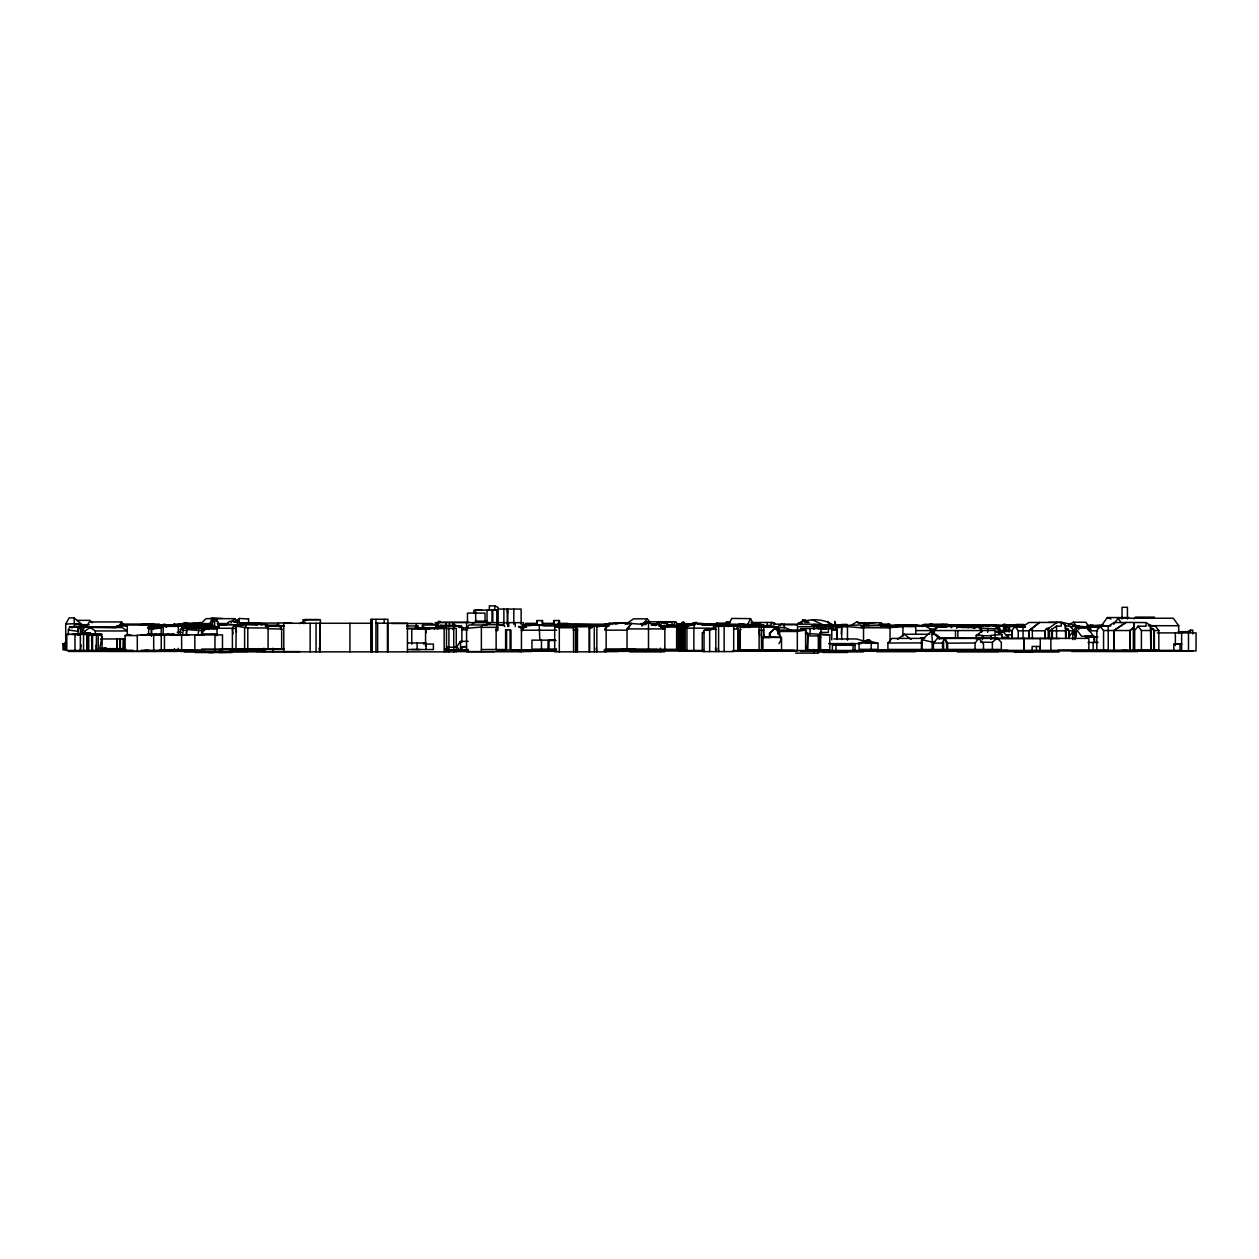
<?xml version="1.0" encoding="UTF-8"?>
<svg xmlns="http://www.w3.org/2000/svg" width="1259" height="1259" viewBox="0 0 1259 1259"><rect width="100%" height="100%" fill="white"/><g stroke="black" fill="none" stroke-linecap="round" stroke-linejoin="round"><path stroke-width="1.5" d="M86.871 650.478L86.871 632.821L80.34 632.947L87.485 632.821L87.485 650.478M319.817 651.832L319.817 623.284L319.817 651.832L319.031 648.023M779.651 635.638L779.651 630.255L778.219 626.872L760.216 627.076M1190.479 630.161L1187.741 631.703L1190.479 631.688L1190.479 630.161L1192.777 630.161L1192.777 633.907M652.193 623.882L648.511 622.953L648.479 649.597M1113.727 650.148L1113.727 630.523L1126.034 622.418L1146.052 622.576L1146.036 626.227L1138.042 626.164L1134.674 630.523L1134.674 650.148M762.907 649.959L762.907 636.582L781.54 637.447L761.538 637.447L762.907 636.582M726.553 624.448L726.6 621.804L730.11 622.025M1096.841 650.148L1096.841 630.523L1100.193 626.258L1103.561 630.523L1130.015 630.523L1133.934 627.643L1134.013 622.591M933.171 634.442L933.171 630.586L924.909 625.865L912.035 625.943M1011.748 638.47L1011.748 630.822L1015.006 626.352L1023 626.463L1028.823 622.497L1061.164 622.402L1061.227 626.116L1056.553 626.116L1052.398 628.965L1052.367 638.47M836.794 639.43L837.03 630.114L835.693 628.965L831.758 628.981L831.774 630.114L837.03 630.114M438.525 624.543L438.636 621.395L441.122 621.663M216.155 621.584L216.265 618.531L214.502 618.594L212.33 623.111L212.33 627.171M762.923 626.352L766.589 625.802L762.828 625.802M805.634 633.828L805.76 630.192L807.098 633.828M775.796 627.076L740.276 627.076L740.276 649.959L781.54 649.959L781.54 638.974L775.638 627.8L769.705 633.214L769.517 637.463L763.804 637.447L763.237 630.303M778.219 626.872L778.078 634.379M737.805 629.248L737.931 626.478L749.546 627.454M841.342 634.095L841.689 626.762L840.461 626.762M745.832 626.274L752.473 626.101M1133.824 650.148L1134.202 622.701M1114.058 650.148L1114.058 630.523L1126.034 622.418M520.423 627.769L519.621 627.124M1012.016 638.455L1012.315 630.539L1001.44 630.539L998.214 632.632M1057.025 622.434L1048.149 628.729M91.498 640.957L91.986 635.244L90.318 633.025L88.854 633.025L86.871 636.519M956.824 628.335L956.997 626.337L938.522 626.415L934.335 630.554L981.674 630.554L977.566 626.478L956.997 626.337M490.554 624.307L486.462 621.175L476.185 621.112L476.5 621.946M853.004 650.698L853.193 643.601L851.257 643.601L849.4 645.3M1023.772 625.849L1023.929 624.48L1015.982 624.48L1014.266 625.959L1024.92 626.494M577.015 633.23L577.472 629.5L574.733 626.164L554.684 626.494L554.684 651.847L606.161 651.847L606.161 625.754L574.56 626.526M81.19 645.064L80.34 650.478L80.403 626.856M819.216 637.605L819.939 633.576L820.663 637.605M762.183 646.386L761.538 649.959L761.349 627.076M681.339 625.172L667.459 624.999L667.459 626.274L674.242 626.274L671.535 625.219L661.368 627.202M99.681 648.731L102.105 636.472L99.335 634.032L86.053 634.143M659.653 625.156L662.659 627.643L657.497 622.607L655.247 624.873M87.579 634.505L86.053 634.347L102.105 634.347L89.672 634.788M439.737 626.274L436.999 625.046L422.473 625.046L422.457 628.178M641.712 625.566L641.933 624.59L646.166 624.527M78.467 623.992L79.569 623.992L79.569 625.597M715.836 629.311L710.123 628.76L708.014 630.051L711.209 629.799M83.991 633.812L84.762 631.215M81.992 634.017L84.353 626.699L90.412 627.69M496.125 630.696L497.667 626.211L497.588 630.696L497.588 627.092M818.114 624.779L823.355 624.952L812.795 624.464L818.24 624.464M68.364 634.977L68.364 630.019L69.717 626.762L117.591 626.762M214.046 618.405L212.157 618.389L210.096 623.394L210.096 627.171M1076.335 636.661L1076.335 631.027L1074.116 631.027L1072.81 634.08L1072.81 639.572M1076.335 631.027L1075.013 634.143L1075.013 639.603M90.318 633.025L88.744 636.582L88.744 650.478M201.833 626.447C182.838 623.567 203.423 623.646 208.239 626.352M236.96 624.433L238.423 621.348L240.799 623.331M933.407 644.136L934.571 641.728L932.179 642.09L932.179 649.439M69.717 626.762L116.08 627.58M728.269 625.377L731.715 618.421L750.569 618.625L753.968 625.424M958.54 626.195L961.986 624.857L977.299 625.786L972.656 625.739M747.154 625.424L750.569 618.625M436.999 624.543L438.636 621.395M604.855 629.091L606.523 625.975L584.333 626.006L608.805 626.305M779.006 643.679L781.54 638.974M942.55 649.439L942.55 642.405L944.376 639.005L945.399 639.005L947.649 643.192L947.649 649.439M434.402 628.981L436.165 625.754L443.561 626.195M921.981 649.439L921.981 639.714L931.597 631.184L939.607 639.147M88.492 634.615L88.539 632.947L83.771 633.12L83.771 634.158M436.999 625.046L436.165 626.557M65.72 649.833L65.72 624.023L69.182 617.87L74.076 617.87L81.206 623.866M276.76 626.069L278.444 623.063L240.044 623.063M88.46 633.088L83.771 633.12M276.775 625.959L278.475 622.985L291.805 622.985M982.335 639.745L982.571 635.433L976.213 635.512L976.213 639.037M497.919 624.669L483.031 624.669L481.379 627.36L496.125 627.344L497.919 624.669L503.946 625.377L504.828 626.636M85.801 627.627L89.326 621.962L121.635 621.962L123.492 624.7M118.96 626.211L121.635 621.962M481.379 627.029L482.669 624.983L468.899 624.983L466.585 628.335L481.379 627.029L481.379 651.753M438.793 628.178L440.619 625.33L455.522 625.33L461.864 627.391L461.864 642.279M232.396 648.731L232.396 628.272L234.709 624.669L239.32 625.125L234.851 624.684L232.396 628.493L233.057 634.001M217.004 635.701L217.004 628.272L219.334 624.669L243.192 625.156M452.784 629.547L455.522 625.33M672.936 625.692L675.548 621.726L678.743 625.597M236.424 632.175L236.299 627.973M237.699 625.88L238.502 624.684M456.513 647.126L460.385 641.413L468.175 641.35M724.791 624.448L726.6 621.804M844.348 626.148L836.936 625.424L832.419 626.337L832.419 628.115L834.339 625.33L845.025 625.33M1113.727 624.338L1117.945 618.232L1173.262 618.232L1178.692 625.723L1178.692 633.419M838.966 627.848L840.587 625.534L860.589 624.983L863.532 628.068L847.464 626.526L846.001 624.983M811.268 626.022L830.924 625.739L811.677 625.44M702.852 624.149L715.978 623.945L718.983 624.889M1134.029 618.909L1135.319 617.115L1154.377 617.115M990.77 639.179L990.975 635.433L1001.928 634.505L1001.928 638.282M1048.684 638.47L1048.668 628.32L1046.591 628.461L1044.876 630.822L1044.876 638.47M437.88 628.965L440.241 625.754M1066.074 638.47L1066.074 630.822L1067.679 628.634L1069.284 630.822L1069.284 638.47M728.08 626.683L729.732 624.448L758.39 624.448L763.615 624.936L764.543 626.022M1069.143 636.661L1075.516 628.099L1087.587 628.099L1093.504 636.094L1081.544 636.267L1075.516 628.099M1007.074 626.935L1008.144 625.503L1013.432 625.172M801.007 622.418L802.943 619.853L805.146 619.837L809.002 622.418L804.894 622.418L802.943 619.853M1028.886 630.822L1028.886 638.47L1028.76 630.822L1039.666 622.387L1028.886 630.822L1018.263 630.822L1015.006 626.352M1126.821 617.555L1128.709 617.571L1107.322 617.555L1101.389 625.802L1110.942 625.817M627.029 649.597L627.029 628.902L631.168 623.535L641.838 624.259M1151.277 650.148L1151.277 630.523L1152.835 628.556L1154.377 630.523L1154.377 650.148M682.929 624.149L679.482 628.446L680.663 628.524L684.156 624.149L682.929 624.149L686.076 625.361M87.485 635.826L88.854 634.143M866.617 625.692L868.993 622.749L881.017 622.749L883.44 625.692M927.143 626.4L932.211 625.518L981.894 625.455M940.803 626.636L942.708 624.322L945.824 626.541M642.436 624.842L647.315 618.861L649.613 621.757M975.08 649.439L975.08 643.003L978.794 638.439L983.499 644.026L983.499 649.439M642.043 625.534L645.08 621.82L662.879 621.82L666.94 623.142L663.776 623.142M878.593 625.692L881.017 622.749M689.145 624.102L686.942 624.102L683.574 628.036L684.518 629.705L689.145 624.102L692.686 624.905M659.149 626.321L662.879 621.82M119.149 626.415L121.132 624.055L143.321 624.055M208.191 623.724L204.493 624.999M679.482 650.478L679.482 628.335L683.275 623.85L686.58 625.062M933.407 649.439L933.407 643.113L937.341 638.439L1088.846 638.392L1088.846 650.447M1003.14 626.415L1005.06 624.165L1003.832 624.196M684.518 628.792L688.343 624.842L684.518 628.792L684.518 650.368M992.375 649.439L992.375 642.326L997.144 638.187L1001.33 642.358L1001.33 649.439L887.894 649.439L887.894 643.034L891.954 638.407L924.688 638.407M832.419 628.115L834.339 625.943L836.936 626.085L834.339 625.33M934.335 634.599L934.335 629.122L936.948 626.179L943.542 626.636L938.081 626.636M957.375 625.865L963.403 625.692M964.425 638.156L997.144 638.187M186.049 634.3L186.757 629.547L198.843 630.476M846.363 625.188L847.071 624.417L841.641 624.417M211.528 625.471L208.49 628.713L211.528 627.895L211.528 625.471L214.046 625.471L214.046 628.619L215.793 627.092L219.05 626.667M248.196 618.956L239.131 618.452L236.771 620.75M445.072 649.613L447.338 647.268L457.395 647.299L459.582 650.132L445.072 650.132L468.474 649.581M770.886 636.944L769.438 633.497L775.638 627.8M678.16 649.392L678.16 627.863L683.668 622.229L686.423 625.046M71.905 627.958L75.131 624.684L89.184 624.684M655.546 624.873L657.78 622.607L662.926 627.627L662.926 628.981M714.089 625.707L716.576 623.158L727.859 623.158M235.952 648.731L236.157 625.88L245.662 624.244L264.579 624.244L268.088 627.973L268.088 649.172M201.566 634.3L201.566 630.476L205.028 629.72L206.917 627.879L219.097 627.753M182.712 627.391L184.192 625.912L211.213 625.66M231.042 622.324L234.725 618.657L239.131 623.048L239.131 618.452M556.62 650.226L521.446 650.226L521.446 630.224L525.774 625.928L539.198 624.732L544.077 625.928L569.115 625.88M180.415 634.3L180.415 629.5L182.067 627.879L218.153 627.627M171.665 626.384L173.978 624.102L195.759 624.134M198.135 634.3L198.843 629.752M182.634 634.3L183.373 629.579L180.415 629.5M225.471 625.188L229.531 621.348L238.423 621.348M1133.934 627.643L1129.748 630.523L1129.748 650.148M209.356 628.619L200.511 628.619L202.321 627.092L207.373 626.447L219.035 626.541M655.215 625.629L658.551 623.803L656.537 624.008A14.242 6.987 28 0 1 652.209 623.897M739.253 651.123L739.253 630.916L741.063 629.421M655.892 624.905L657.78 623.441M472.062 624.275L476.185 621.112M897.478 639.446L904.292 634.253L929.866 634.253M1049.471 638.47L1049.471 630.822L1052.398 628.965M718.59 626.62C711.508 623.976 701.971 623.284 694.905 623.111L693.866 628.162L693.866 651.202M625.786 624.275L633.466 618.861L647.315 618.861M90.113 627.517L95.322 630.948L127.285 630.964L122.06 627.517L90.113 627.517L84.983 631.074L84.983 634.788M196.64 624.275L195.916 623.41L183.641 623.41M921.588 626.038L924.122 624.322L947.523 624.118L949.853 626.305M601.912 625.991L605.044 623.913L606.508 626.683M1100.193 626.258L1108.203 626.242L1114.121 622.497L1126.018 622.576M684.896 651.202L684.896 628.162L696.18 622.214M852.186 624.653L857.08 621.726L860.826 623.378L875.367 622.576M869.308 639.808L864.366 641.193L868.159 639.808L870.693 640.721M62.95 643.931L66.082 642.845L66.082 649.738L62.95 649.738L62.95 643.931L66.082 642.845M1068.403 624.952L1073.518 622.214L1085.777 622.214L1091.049 629.5L1087.587 629.484M194.028 625.251L194.5 624.732M562.899 627.297L569.603 624.228L610.269 624.228M521.305 627.942L524.342 626.589M299.5 623.583L304.316 621.537M589.118 651.847L589.118 628.052L594.279 625.912L596.845 625.849L596.845 651.847L596.089 648.165M78.546 623.598L65.72 624.023M235.952 626.101L247.787 627.958L268.088 627.973M779.038 625.219L782.421 624.055L779.211 625.267M615.635 623.882L618.389 622.827L627.832 622.78L627.832 624.417M624.873 623.882L627.832 622.78M144.832 635.181L147.901 634.048L173.49 634.048L176.134 635.118M170.437 635.166L173.49 634.048M589.118 628.052L591.919 627.895M414.479 628.32L419.404 628.32M897.431 626.384L900.594 625.298L895.464 625.345M554.054 624.92L556.462 625.141M648.511 622.953L640.941 623.567M603.155 625.204L608.254 623.614L618.389 623.646M921.446 649.439L921.446 640.327L922.611 639.965M710.123 628.76L706.551 629.689L710.045 629.689M710.658 629.264L708.014 630.051L708.219 629.264M611.858 623.945L615.462 622.89M661.321 626.211L664.736 625.219L667.459 626.274M703.309 624.291L697.659 623.661L705.292 624.936L714.435 624.055L711.414 624.905M865.924 642.893L870.819 641.508L878.011 643.302L878.011 649.345L859.094 649.345L859.094 642.893L865.562 641.508L871.197 643.302L878.011 643.302M717.063 626.337L720.636 625.33L736.216 625.33L737.774 629.044L737.805 651.123M732.628 626.352L736.216 625.33M885.738 625.235L889.704 624.102L880.97 624.102M189.432 623.693L201.078 622.434L201.078 625.613M692.214 624.905L694.213 624.338M125.129 651.391L125.129 635.559L128.701 634.567L131.298 635.276M704.033 651.595L704.033 630.366L714.97 628.76M186.836 624.936L210.678 624.196M151.961 635.291L155.691 634.268L159.389 635.291M194.028 628.776L197.238 627.895M908.337 626.431L912.161 625.393L915.734 626.589L915.734 634.442M704.033 630.366L708.014 629.311M204.54 626.4L208.742 625.314L208.742 627.076M703.246 651.076L680.663 651.076L680.663 626.164L681.575 626.101L681.575 651.076M664.831 649.833L664.831 627.013L672.636 625.644M681.182 651.076L681.15 626.101L683.369 626.164M973.475 627.58L975.237 627.549L962.096 627.47L962.096 626.604L973.317 626.589L973.317 627.407L978.715 626.053L981.674 628.21L998.371 628.87L994.484 626.053M261.022 625.125L264.579 624.244M681.292 626.101L687.587 624.448L690.908 625.204M682.819 626.101L689.963 624.448L693.347 625.219M833.379 625.078C822.646 618.216 809.915 618.452 798.175 623.205L801.936 623.189M962.726 626.242L965.936 625.455M935.909 626.053L938.978 625.298L943.321 626.4M190.927 626.368L195.255 625.314L195.255 626.888L194.232 625.66M952.575 626.384L957.108 625.298L960.932 626.258M274.037 626.321L278.837 625.172L281.67 629.012L281.67 649.172M1088.893 626.069L1093.111 625.613M424.362 628.414L428.438 628.383L423.465 628.603L424.488 628.32M1071.11 627.58C1072.432 623.724 1102.648 629.547 1072.495 626.164M1087.493 625.739L1093.111 625.078M652.052 624.574L658.032 623.583L660.503 626.478M651.218 624.936L658.032 623.583M900.594 625.204L896.345 626.053L914.538 625.188M1079.876 626.415L1078.538 626.101M202.778 625.676L208.191 624.637M411.599 628.965L456.277 628.335L456.277 651.879L184.381 651.832M524.185 625.031L540.237 625.078M655.262 624.464L652.319 624.999L655.262 624.196L653.909 624.196L654.759 625.267L653.122 624.338M652.65 625.062L656.159 624.417M652.209 624.181L657.041 623.551L651.721 624.495M281.764 626.274L284.361 625.817L279.907 626.258M778.204 631.467L797.325 631.467L805.634 630.019L805.634 650.541M88.854 633.025L90.679 635.213L98.202 634.615L98.202 650.478M716.387 626.415L723.705 625.33M705.292 624.936L708.313 624.055M979.675 635.024L976.213 635.512L983.153 630.46L995.003 630.46L1001.928 634.505M993.272 626.305L1015.132 625.361L1008.003 626.352M100.547 648.448L106.086 647.693M421.671 628.21L446.52 628.147L420.947 628.147M662.203 622.638L672.054 622.009L672.054 625.345M667.254 622.638L672.054 622.009M796.459 624.936L797.577 624.779L782.107 624.779M864.351 641.193L868.128 640.721M685.903 624.212L676.76 624.81M767.455 626.431L770.823 626.069M271.708 626.337L283.668 625.503M597.317 626.667L606.161 625.754M939.45 626.006L944.187 625.518M75.509 634.221L81.08 634.19M152.701 628.933L161.199 628.052L161.199 635.905M888.634 625.298L862.053 625.298L863.532 627.706L890.034 627.863L888.634 625.298L860.841 625.943M461.959 649.565L461.959 646.811L466.585 646.371M890.286 627.391L894.535 627.013M1173.797 644.23L1181.603 644.089L1173.797 644.23L1173.797 650.95M548.31 649.266L548.31 640.485L555.266 639.855M985.97 626.242L988.787 625.991M1002.054 626.29L1005.359 625.991L961.876 625.928L964.142 626.494M763.127 626.305L766.07 626.038M916.363 625.959L920.156 625.629M900.783 625.77L880.608 626.274L902.514 625.865M998.639 625.597L998.702 633.592L998.702 625.723L1000.811 630.838M819.877 628.729L825.306 628.477M831.774 639.902L831.774 628.477L828.391 628.729L828.391 632.411L819.877 632.411M1094.401 626.368L1099.847 625.959M127.348 625.802L125.585 625.896M573.128 630.098L575.819 629.893L575.819 651.847M118.551 625.849L125.286 625.896M492.017 621.773L492.017 610.127L496.786 610.08L496.786 623.63M475.76 622.497L475.572 610.19L496.786 610.08M1093.851 638.675L1094.559 642.452L1094.559 637.243L1093.504 635.732L1085.069 636.661M724.806 626.132L728.158 625.991M147.193 624.81L154.401 624.511L139.718 624.81L188.346 625.031M71.558 634.505L80.938 634.505L75.509 634.426M95.511 634.143L92.222 634.143M715.757 625.66L721.501 625.44L714.215 625.44M657.717 623.504L663.603 628.902L658.787 625.156M209.041 625.015L199.331 625.078L198.623 624.212M196.829 625.77L203.974 625.66L205.311 628.068M255.797 624.936L257.607 624.905M209.466 625.77L211.119 625.754M945.147 626.274L940.19 626.337L983.279 626.352M961.86 626.274L956.887 626.337M762.907 637.447L761.538 637.447M982.335 635.811L990.77 635.716M209.938 627.816L211.622 627.8M251.139 624.417L265.979 624.291L268.686 626.589M898.879 626.101L924.909 625.865M193.115 627.832L195.208 627.816M206.523 627.832L203.187 627.769M1101.452 627.202L1089.177 627.281M1087.587 627.234L1100.964 627.139M1093.504 635.732L1093.504 636.786L1097.832 636.771M868.726 625.692L864.193 622.969L857.82 623L857.08 621.726M194.909 627.832L198.481 627.8M407.003 628.272L429.838 628.493M95.511 634.426L92.222 634.442L98.202 634.615M750.946 622.513L772.113 622.434L775.009 623.535L772.428 622.434M208.789 625.062L185.498 625.093M705.292 624.511L708.313 624.495L697.329 623.614M836.936 625.424L828.013 626.321L832.419 626.337M980.336 626.116L976.008 626.132M217.414 633.859L201.676 633.922L204.997 628.996L216.8 628.996M887.894 643.034L922.611 642.877M210.111 623.567L201.078 623.567L206.004 618.657L234.725 618.657M217.335 623.551L227.879 623.535M196.876 625.156L199.819 626.321L196.876 625.156L211.119 625.125M212.267 627.706L213.558 627.706M895.086 626.053L910.21 625.408L910.241 626.604M407.003 628.729L412.543 628.713M461.911 629.846L467.593 629.83M505.614 650.006L505.614 629.83L510.068 629.83L511.012 630.334L511.012 650.006M996.782 632.27L1003.486 632.27L1005.91 634.741L1012.016 634.756M933.407 643.113L943.589 643.081M975.08 643.003L946.642 643.192L944.376 639.005M498.155 609.073L521.132 609.073L521.132 624.228M481.992 610.19L473.872 610.19L473.872 613.102M210.442 618.358L222.135 618.358M304.568 619.507L319.109 619.507M303.246 623.551L303.246 619.774L320.416 619.774L320.416 623.551M303.246 619.774L306.976 619.774M76.516 620.357L89.893 620.357L92.269 622.764M658.064 621.726L675.548 621.726M442.932 622.229L469.025 622.229M1048.716 622.339L1062.077 622.339L1078.255 626.038M435.11 622.623L523.382 622.67L523.382 628.571M239.777 623.032L260.629 623.032M375.937 623.174L407.428 623.268L407.428 651.832M391.628 623.504L432.152 623.488M525.239 623.362L536.853 623.362L536.853 620.577L542.629 620.577L542.629 624.259M553.897 623.362L542.236 623.362L542.236 620.577M557.721 623.362L568.061 623.362M751.749 623.52L760.609 623.52M79.569 623.992L74.344 623.992L74.076 617.87M219.019 623.85L218.2 624.385L226.651 624.385M676.65 624.008L692.623 623.96M930.102 623.96L932.258 624.134M142.188 624.118L159.5 624.118M178.857 624.212L179.707 625.204L178.857 624.212L179.722 624.212M184.302 623.945L180.918 624.071L185.844 622.591L190.77 624.055M217.713 624.291L231.971 624.291M431.365 624.275L436.668 624.275M723.925 624.134L729.512 624.134L716.827 624.983L721.612 626.604M738.75 624.181L744.211 624.181M773.262 624.165L811.551 624.165M552.119 624.354L571.948 624.354M691.364 624.543L695.22 624.543M700.995 624.543L712.531 624.543M193.98 624.637L186.977 624.637L194.641 626.463L194.641 625.235L208.742 625.314M199.394 624.684L210.033 624.684M257.45 624.747L241.917 624.842M266.168 624.794L267.49 624.794M556.132 624.794L557.107 624.794M578.904 624.7L608.254 624.7M703.309 624.637L702.192 625.109M816.713 624.779L845.057 624.779M122.784 624.983L148.688 625.093L148.688 634.552M165.842 624.905L178.857 624.905M180.588 624.826L191.887 624.826M193.131 624.999L211.575 625.046M522.343 624.968L609.262 624.968M704.757 625.078L714.01 625.062M763.615 624.936L729.732 624.448M947.618 624.999L980.1 624.999M1014.864 625.093L1007.184 625.093L1012.236 626.478M1103.608 625.078L1094.543 625.723L1100.335 625.723M156.21 625.172L161.86 625.172M165.621 625.172L173.16 625.172M278.837 625.172L265.429 625.172L268.088 628.776L281.67 629.012M500.091 625.377L503.946 625.377M567.557 625.204L563.686 625.204L568.25 625.566M908.416 625.298L895.086 625.298L923.854 625.629M943.211 625.251L957.674 625.251M1002.573 625.172L1014.534 625.204M174.23 625.66L199.536 626.211L192.407 625.849L192.407 629.201L191.321 625.991L184.192 625.912M840.587 625.534L846.079 625.534M1002.683 625.503L1008.144 625.503M1087.131 625.613L1102.648 625.487M119.621 625.849L116.898 625.802L127.285 625.093L127.285 634.709M156.95 625.88L164.079 625.88L166.613 627.297M169.335 625.959L186.899 626.352M236.157 625.88L241.634 625.88M949.648 625.865L910.241 625.581L915.34 626.494M973.223 625.692L983.043 625.692M1015.525 625.896L982.02 624.763L1015.714 626.132M159.326 625.959L182.775 625.959M191.321 625.991L204.226 625.991L197.049 625.912M406.626 625.975L417.72 625.975L417.72 628.965L417.783 625.865L418.759 628.965L417.72 628.32M437.141 626.006L461.266 626.179L463.58 628.729M774.442 626.069L713.554 626.053L713.554 629.547M148.609 626.274L178.432 626.368M265.46 626.305L283.322 626.337M716.229 626.195L733.682 626.195L733.682 651.595L702.286 651.595L702.286 632.49L704.033 632.49M919.196 626.274L925.239 626.274M1002.967 626.274L1022.576 626.4M1086.91 626.321L1100.901 626.762M518.614 626.526L525.695 626.526M816.871 626.652L797.529 626.652L797.529 630.004M1014.203 626.541L1023.567 626.541M1088.248 626.447L1095.645 626.447L1090.829 626.966L1089.995 628.068L1089.995 626.352M591.919 626.714L574.733 626.714L577.472 629.5L577.472 651.847M825.306 626.746L847.464 626.762M887.406 626.998L902.908 626.872M941.527 626.762L946.973 626.762L907.314 625.424M68.364 630.019L78.042 631.326C77.035 621.773 101.239 628.949 80.702 626.888M518.661 627.092L525.853 627.092M664.831 627.013L678.066 627.013M1013.81 626.998L1025.015 626.998M111.437 627.312L116.379 627.312M147.523 627.486L156.714 627.486L155.974 626.274L150.687 626.101M458.496 627.391L461.864 627.391M661.573 627.423L662.659 627.643M772.9 627.375L780.69 627.375M1013.888 627.25L1025.094 627.25M1096.337 627.486L1100.083 627.486M554.684 626.494L559.311 627.753L573.553 627.753L573.553 651.847M774.143 627.596L785.27 627.596L791.266 630.413M182.067 627.879L211.528 627.895M462.163 627.816L467.813 627.816M678.16 627.863L676.634 627.863L682.362 622.214L683.668 622.229M217.004 628.272L232.396 628.272M684.896 628.162L714.577 628.162M148.279 628.682L153.74 628.682M800.441 628.587L831.774 628.477M627.029 628.902L665.067 628.902L658.363 623.488M929.724 629.122L934.335 629.122M780.816 630.019L805.634 630.019M521.446 630.224L556.62 630.224M763.804 630.303L759.114 630.303L759.728 635.653M915.734 630.586L933.171 630.586M1132.518 628.005L1133.824 630.523M1138.042 626.164L1141.409 630.523L1151.277 630.523M1057.859 650.289L1158.831 650.148L1158.831 630.523L1154.015 630.523L1154.015 650.148M1046.591 628.461L1048.684 630.822M1049.471 630.822L1066.074 630.822M1066.703 629.327L1068.922 630.822L1073.864 630.822L1070.512 626.258L1066.53 626.038L1061.164 622.402M1088.799 630.806L1097.533 630.806M1178.235 631.688L1190.479 631.688M177.22 632.301L181.249 632.348M1157.304 632.899L1196.05 632.899L1196.05 650.95L1138.057 650.95M806.106 633.497L829.807 634.756L829.807 649.817L807.397 649.817M81.237 634.221L66.806 634.221L66.806 650.478L133.297 650.399M96.408 634.426L90.679 635.213M173.223 634.662L180.43 634.662M204.351 634.835L181.626 634.835L181.626 649.959M822.52 634.756L829.807 634.756M188.992 634.866L164.441 634.866L164.441 649.959M125.129 635.559L137.31 635.559M807.397 635.905L819.216 635.905L819.216 649.817M1001.786 637.353L1008.428 637.353L1005.91 634.741M920.628 637.841L924.452 637.841M937.876 637.841L964.709 637.841M992.076 638.533L1059.779 638.533M100.531 638.974L124.547 638.974M833.788 638.958L856.482 638.958L869.387 642.562M555.266 640.139L531.943 640.139L531.943 649.203L556.525 649.03M548.31 640.485L556.053 640.469M1088.028 642.452L1098.021 642.452M942.55 642.405L943.589 642.405L943.589 649.439M407.554 642.987L426.061 642.987L426.061 649.55M828.658 643.601L861.266 643.601M425.086 644.057L433.395 644.057L433.395 649.55L407.554 649.55M853.004 645.3L832.372 645.049L855.034 645.3L855.034 650.698L849.4 650.698M461.959 646.811L465.72 646.811M100.531 648.7L124.594 648.605M222.78 648.731L268.088 648.731M104.403 648.763L112.256 648.763M115.45 648.778L120.738 648.778M101.145 649.219L122.076 649.219M201.676 649.062L224.322 649.062M230.067 649.172L284.361 649.077M605.626 649.235L620.593 649.235M621.364 649.203L657.466 649.203M678.16 649.109L679.482 649.109M258.048 649.314L283.59 649.314M411.252 649.502L420.191 649.502M481.379 649.518L506.055 649.518M604.855 649.455L635.826 649.455M658.363 649.471L680.458 649.392M100.972 649.675L125.538 649.675M159.704 649.738L180.792 649.691M219.097 649.565L233.057 649.565M621.191 649.55L679.986 649.675M953.393 649.723L970.941 649.723M118.078 649.801L125.884 649.801M159.625 649.833L222.481 649.959L222.481 634.882L194.83 634.882L194.83 649.959M261.022 649.927L264.736 649.927M530.212 650.006L496.125 650.006L496.125 627.344M533.989 650.037L537.829 650.037M604.257 650.006L630.743 650.037M657.906 649.833L680.427 649.833M870.992 649.896L890.034 649.896M914.176 649.912L933.171 649.912M934.335 650.037L964.016 650.037M144.911 650.305L185.073 650.305M628.21 650.069L659.37 650.069M766.369 650.289L794.256 650.289M864.225 650.305L876.61 650.305M894.756 650.226L964.158 650.226M982.807 650.305L1007.924 650.305M141.213 650.399L148.798 650.399M165.527 650.525L195.869 650.525M230.067 650.447L264.61 650.447M454.436 650.462L468.033 650.336M512.287 650.352L555.943 650.384M663.823 650.525L703.875 650.478M732.785 650.573L807.853 650.541L807.853 633.246L807.098 650.541L806.484 646.827M817.5 650.478L877.114 650.494M913.924 650.447L957.973 650.447M963.67 650.384L1108.077 650.447M1122.037 650.447L1127.434 650.447M1136.798 650.431L1178.786 650.368M119.432 650.651L132.384 650.651M141.276 650.651L148.924 650.651M520.219 650.824L556.557 650.824M604.682 650.746L630.35 650.746M663.839 650.746L702.947 650.746M732.533 650.761L737.774 650.761M782.61 650.62L796.916 650.62M864.256 650.62L902.908 650.62M915.482 650.62L956.887 650.824M1027.974 650.714L1192.777 650.73M84.92 650.887L132.95 650.887M160.192 650.997L184.947 650.997M231.499 651.013L265.303 651.045M454.641 650.872L458.213 650.872M519.888 651.06L556.305 651.06L537.026 651.108M604.037 651.06L630.429 650.872M765.425 650.919L797.167 650.919M914.003 651.045L957.973 650.856M999.064 650.872L1002.652 650.872M1031.688 651.029L1047.693 651.029M107.22 651.328L156.714 651.359M454.389 651.155L466.538 651.155M605.548 651.344L659.291 651.344M678.743 651.155L703.561 651.155M733.116 651.123L774.584 651.123M800.441 651.328L831.774 651.328M862.446 651.202L877.161 651.202M924.704 651.312L958.949 651.312M998.119 651.281L1015.132 651.281M1137.381 651.233L1187.552 651.233M68.364 651.422L178.133 651.407L178.133 648.369M180.415 651.47L205.028 651.47M219.318 651.501L247.755 651.47M256.112 651.454L299.941 651.595M456.419 651.58L494.315 651.58M519.668 651.533L531.55 651.533M604.855 651.517L618.389 651.517M957.17 651.533L1032.962 651.627M1071.551 651.47L1137.617 651.595M521.478 651.753L466.585 651.753L466.57 622.638M629.83 651.816L664.61 651.816L664.61 648.18M876.72 651.706L915.734 651.706M957.485 651.643L998.371 651.643M817.909 651.91L863.532 651.91M1014.266 652.005L1059.008 652.005M208.553 652.524L213.369 652.524M195.208 652.524L217.665 652.524M823.118 652.461L847.464 652.461M795.641 653.138L818.633 653.138M498.139 624.228L498.139 607.436L494.803 605.878L489.358 605.862L489.358 610.19M247.551 623.819L259.637 624.322M143.337 624.228L152.276 624.228L158.571 625.817L164.567 624.149L169.273 626.148L170.233 624.952L174.277 626.148M1010.804 625.33L1013.526 626.179L1010.804 625.188L1013.794 625.251M1148.161 625.692L1178.692 625.723M966.519 626.352L961.388 626.337M182.524 626.352L185.435 626.352M148.216 628.052L161.199 628.052M80.938 634.52L73.352 634.158M976.591 625.298L980.493 625.314M703.844 624.999L706.299 625.015L703.01 623.945M711.571 625.062L712.468 625.078M713.837 626.038L716.812 626.053M897.698 626.4L894.74 625.754L894.74 626.73L899.493 625.393L902.908 626.557L915.734 626.589M587.544 624.983L600.165 625.062M887.737 627.423L893.245 627.454L893.245 625.754L895.92 626.4M232.396 628.493L235.952 628.509M492.017 610.127L495.668 610.19M739.253 630.916L740.087 630.916L740.087 651.123M733.855 628.996L737.774 629.044M575.536 651.847L575.536 629.484L577.472 629.5M980.588 642.184L992.375 642.326M1107.322 617.555L1110.894 619.05M198.135 630.429L201.566 630.476M973.317 627.407L976.512 627.454L973.317 626.589M825.983 628.351L817.909 628.21L816.461 625.739M609.655 625.078L573.349 624.307L582.98 626.29M182.634 630.287L186.049 630.334M93.402 634.221L99.319 634.347L102.105 636.472L102.105 650.478M581.343 625.031L582.288 625.046M813.109 624.543L844.915 625.314M1067.679 628.634L1065.586 628.587L1065.35 625.235M436.527 626.085L439.721 626.179M93.481 626.777L99.854 626.951M116.961 626.951L110.619 626.777L116.977 627.076M598.308 626.006L604.241 626.195M956.053 626.195L959.342 626.305M86.572 634.206L91.073 634.127M859.094 642.893L871.197 643.302L871.197 649.345M456.199 626.006L461.266 626.179M685.132 625.046L686.973 625.109M80.796 626.699L87.091 626.982M93.323 626.699L98.769 626.935M534.335 625.078L530.668 624.92L531.691 625.078M661.73 627.423L662.659 627.423M1090.137 636.472L1085.069 636.22L1085.935 637.243L1094.559 637.243L1093.504 636.786M598.34 625.975L604.052 626.305M1020.419 626.982L1024.259 627.202M1021.474 627.076L1024.621 627.281M972.845 626.053L977.252 626.352L972.987 626.038M922.406 626.179L923.272 626.227M898.895 625.282L878.782 624.889L882.496 625.156M208.553 652.288L211.842 652.288M1002.841 625.487L1011.685 626.494M694.732 623.158L692.78 622.985L698.43 623.976M147.256 624.732L150.718 625.031M679.482 628.335L678.16 628.225L681.843 623.85L685.541 625.204M927.678 626.006L921.793 625.424M219.334 624.669L223.945 625.125M212.771 626.699L217.414 627.171M1152.835 628.556L1150.695 628.32L1150.411 625.361L1146.052 622.576M483.031 624.669L486.934 625.172M568.942 626.667L570.516 626.888M975.379 627.486L957.485 626.762L962.096 627.47M169.335 625.77L173.128 626.352M769.438 637.447L769.705 633.214M943.4 625.566L947.964 626.4M436.165 625.754L438.62 626.195M416.524 627.659L420.868 628.524M430.027 628.666L422.583 626.935L422.473 625.046M908.416 626.148L903.222 624.857L916.08 624.857L922.863 626.557M702.664 624.102L706.299 625.015M942.346 626.4L936.964 625.046L924.027 625.046L929.457 626.431M674.95 626.368L669.851 625.031L674.494 626.368M921.981 639.714L932.179 642.09M686.942 624.102L690.53 625.062M171.838 635.276L168.139 634.268L164.441 635.291L137.31 635.04L137.31 651.391M140.882 634.567L143.432 635.26M974.875 627.674L971.067 626.604L973.6 627.722M194.122 624.433L201.55 626.51M667.459 624.999L671.96 626.274M568.942 626.447L573.553 627.753M680.411 624.134L676.634 627.517L676.634 649.392M973.002 625.219L974.875 625.786M569.603 624.228L576.496 626.258M645.08 621.82L647.315 622.56M440.619 625.33L443.766 626.352M163.465 627.8L158.193 625.975L151.458 625.975L156.714 627.8M716.576 623.158L721.769 625.031M684.833 624.071L687.886 625.219M520.329 650.289L523.602 651.533M147.901 634.048L150.812 635.228M962.096 626.604L964.174 627.47M429.24 628.493L417.941 628.32M194.641 625.235L197.301 626.447M812.118 619.727L823.732 625.093M505.614 629.83L506.559 630.334L506.559 650.006M869.355 625.55L864.839 622.513L867.939 624.574M935.767 634.253L941.795 638.832M904.292 634.253L911.091 639.415M853.193 643.601L855.034 645.3M92.348 634.032L93.89 635.512M173.978 624.102L176.291 626.384M181.186 625.66L181.973 626.604M1158.831 630.523L1155.589 626.337L1150.411 625.361L1150.852 650.148M932.211 625.518L932.888 626.4M1030.57 628.446L1032.317 630.822L1032.411 638.47M1117.945 618.232L1121.187 622.701M968.155 627.832L966.582 625.644L945.037 626.038L950.136 625.644L951.694 627.816M1073.518 622.214L1076.366 626.164M82.559 625.597L79.868 623.551L79.994 625.597M570.516 626.164L571.114 627.061M447.338 647.268L448.833 649.613M826.392 629.17L817.909 627.863L818.633 629.107M216.265 618.531L218.484 623.111L218.484 626.935M279.797 625.503L281.67 629.453M774.977 627.8L775.796 629.531M835.771 624.464L834.748 621.427L834.796 624.464M713.302 624.307L713.585 625.455M642.483 625.566L642.263 624.527L642.263 625.566M425.558 628.76L426.282 632.616M828.186 621.474L828.674 624.464M507.707 612.865L507.251 609.073L507.251 624.228M245.662 624.244L245.977 626.966M718.212 647.944L718.606 651.595L718.606 626.053M715.458 647.944L715.836 651.595L715.836 626.053M539.198 624.732L539.781 639.32M851.257 643.601L851.43 645.3M835.693 628.965L835.803 630.114L835.803 626.746M486.462 621.175L486.792 624.543M931.597 631.184L932.384 641.712M1052.052 628.981L1051.989 638.502M1065.287 625.235L1065.665 638.47M743.849 626.494L743.927 627.816M96.109 645.127L96.408 650.478L96.408 634.284M460.385 641.413L460.652 649.55M214.502 618.594L214.66 626.935M212.157 618.389L212.33 623.394M1032.333 628.084L1032.411 630.822L1045.206 630.822L1045.206 638.47M995.003 630.46L995.145 639.005M521.446 630.696L521.368 626.368L522.847 630.696L522.847 627.092M1023 626.463L1023.063 638.47M1108.203 626.242L1108.25 650.148M864.193 622.969L864.225 626.714M1056.553 626.116L1056.553 638.47M370.791 651.832L370.791 619.286L387.961 619.286L387.961 651.832M1188.496 632.899L1188.496 650.95M1181.619 632.899L1181.619 650.95M1180.029 644.23L1180.029 650.95M1175.355 632.899L1175.371 645.537M1141.409 630.523L1141.409 650.148M1133.336 630.523L1133.336 650.148M1130.015 630.523L1130.015 650.148M1127.434 619.066L1127.434 607.294L1122.037 607.294L1122.037 619.066M1103.561 630.523L1103.561 650.148M1093.174 642.452L1093.174 650.525M1090.593 625.078L1090.593 626.856M1078.758 626.148L1078.758 629.5M1074.116 631.027L1074.116 634.772M1068.922 630.822L1068.922 638.47M1050.872 638.392L1050.872 650.447M1048.306 630.822L1048.306 638.47M1040.264 638.329L1040.264 650.447M1039.871 650.447L1039.871 646.465L1032.128 646.465L1032.128 650.447M1036.44 646.465L1036.44 650.447M1024.165 638.329L1024.165 650.447M1023.913 638.439L1023.913 650.384M1018.263 630.822L1018.263 638.47M1009.466 625.44L1009.466 631.625M1009.34 625.723L1009.34 631.625M1008.758 625.723L1008.758 631.625M1008.443 634.741L1008.428 638.455M1008.254 625.723L1008.254 631.625M1006.445 625.723L1006.445 631.625M1005.941 625.723L1005.941 631.625M1004.839 625.723L1004.839 631.625M1003.596 625.723L1003.596 631.625M998.371 625.597L998.371 632.931M990.975 635.433L990.975 638.958M987.654 628.446L987.654 632.317M982.571 635.433L982.571 638.958M981.674 628.21L981.674 632.112M957.894 630.554L957.894 638.344M955.487 630.554L955.487 638.344M946.642 643.192L946.642 649.439M944.14 625.644L944.14 626.84M902.908 626.557L902.908 636.33M890.034 626.872L890.034 641.476M863.532 627.706L863.532 640.91M847.464 626.526L847.464 640.186M841.689 626.762L841.689 639.603M837.03 626.746L837.03 639.43M835.96 645.3L835.96 650.478M832.372 643.601L832.372 650.478M821.041 628.587L821.041 632.411M820.663 633.497L820.663 649.817M818.319 635.905L818.319 649.817M813.959 626.652L813.959 629.358M813.959 649.471L813.959 653.138M810.119 628.587L810.119 634.284M797.325 631.467L797.325 650.541M784.184 624.165L784.184 628.036M771.122 622.434L771.122 625.896M770.398 626.935L770.398 625.361L766.574 625.408L766.574 626.337M767.235 622.45L767.235 626.793M763.804 627.076L763.804 637.447M759.114 627.076L759.114 649.959M724.13 626.195L724.13 651.595M709.667 630.224L709.667 651.595M686.926 628.162L686.926 651.202M683.574 628.036L683.574 650.368M683.023 651.076L683.007 626.101L682.819 651.076M682.646 626.101L682.646 651.076M682.378 626.164L682.378 651.076M682.016 626.164L681.733 651.076M680.883 626.164L680.883 651.076M666.94 622.009L666.94 626.919M660.44 648.165L660.44 651.816M641.933 624.59L641.933 625.566M594.279 625.912L594.279 651.847M589.668 628.052L589.668 651.847M559.5 624.228L559.5 620.53L553.677 620.53L553.677 623.362M559.122 620.53L559.122 623.362M559.311 627.753L559.311 651.847M554.054 620.53L554.054 624.228M548.641 649.266L548.641 640.469L548.531 649.266M541.48 640.139L541.48 649.203M537.231 620.577L537.231 624.259M515.246 622.67L515.246 626.604M513.798 609.073L513.798 624.228M510.068 629.83L510.068 650.006M508.715 622.67L508.715 626.604M507.802 609.073L507.802 624.228M507.613 622.67L507.613 626.604M503.883 609.073L503.883 624.228M494.803 605.878L494.803 610.19M492.788 610.08L492.788 621.694M487.028 610.19L487.028 621.773M485.03 620.624L485.03 613.102L467.467 613.102L467.467 622.497M453.948 622.67L453.948 626.604M453.744 628.335L453.744 651.879M452.847 622.67L452.847 626.604M449.463 622.623L449.463 626.604M448.912 651.879L448.912 628.335L447.559 628.335M446.52 628.32L446.473 651.879M446.016 622.623L446.016 626.431M444.159 628.493L444.159 651.879M425.558 628.493L425.558 646.103M423.622 642.987L423.622 644.057M417.122 642.987L417.122 649.55M416.288 623.488L416.288 627.218M411.772 628.839L411.772 644.199M387.442 623.174L387.442 651.832M384.215 619.286L384.231 623.174M377.637 623.174L377.637 651.832M375.953 619.286L375.937 651.832M372.223 619.286L372.223 651.832M371.405 623.268L283.779 623.268L283.779 651.832M349.923 623.268L349.923 651.832M316.056 623.284L316.056 651.832M310.155 623.284L310.155 651.832M304.662 619.774L304.662 623.551M272.967 648.196L272.967 651.863M263.949 648.196L263.949 651.863M248.605 618.499L248.605 624.37M247.787 627.973L247.787 648.731M244.608 627.501L244.608 648.731M214.974 634.882L214.974 649.959M206.35 623.724L206.35 625.566M202.227 629.815L202.227 634.3M201.597 623.96L201.597 625.613M196.546 625.849L196.546 629.579M186.757 629.547L186.757 634.3M183.137 625.77L183.137 626.982M182.712 625.77L182.712 629.516M178.29 626.368L178.432 634.19M174.466 648.653L174.466 651.407M163.166 626.368L163.166 634.19M161.246 635.04L161.246 651.391M153.692 635.04L153.692 651.391M123.744 638.974L123.744 648.7M123.571 638.974L123.571 648.7M123.366 638.974L123.193 648.7M120.471 638.974L120.297 648.7M120.093 638.974L120.093 648.7M119.935 638.974L119.935 648.7M117.181 638.974L117.181 648.7M116.945 638.974L117.024 648.7M95.322 630.948L95.322 634.693M92.536 634.426L92.536 650.478M91.986 635.244L91.986 650.478M85.297 633.009L85.219 634.505M83.535 632.931L83.55 650.478M82.889 633.183L82.889 634.143M81.992 626.856L81.992 634.41M78.042 626.856L78.042 634.977M74.989 634.221L74.989 650.478M64.193 643.931L64.193 649.738M609.309 623.268L604.855 630.161L627.029 630.161L631.483 623.268L609.309 623.268M686.171 624.716L683.023 628.414L686.171 624.716M160.727 634.048L157.658 635.197L160.696 634.048L163.639 635.228L160.696 634.048M565.354 623.834L561.687 623.834L565.354 623.834M530.873 623.772L527.238 624.228L531.99 624.228L530.873 623.772M151.552 628.036L151.41 635.905L151.552 628.036M897.698 626.714L894.74 626.73L897.698 626.714M236.598 621.71L233.529 621.71L237.542 621.804L236.598 621.71M525.884 627.312L525.113 626.038L525.884 627.312M232.348 652.367L218.814 652.524L232.348 652.367"/></g></svg>
